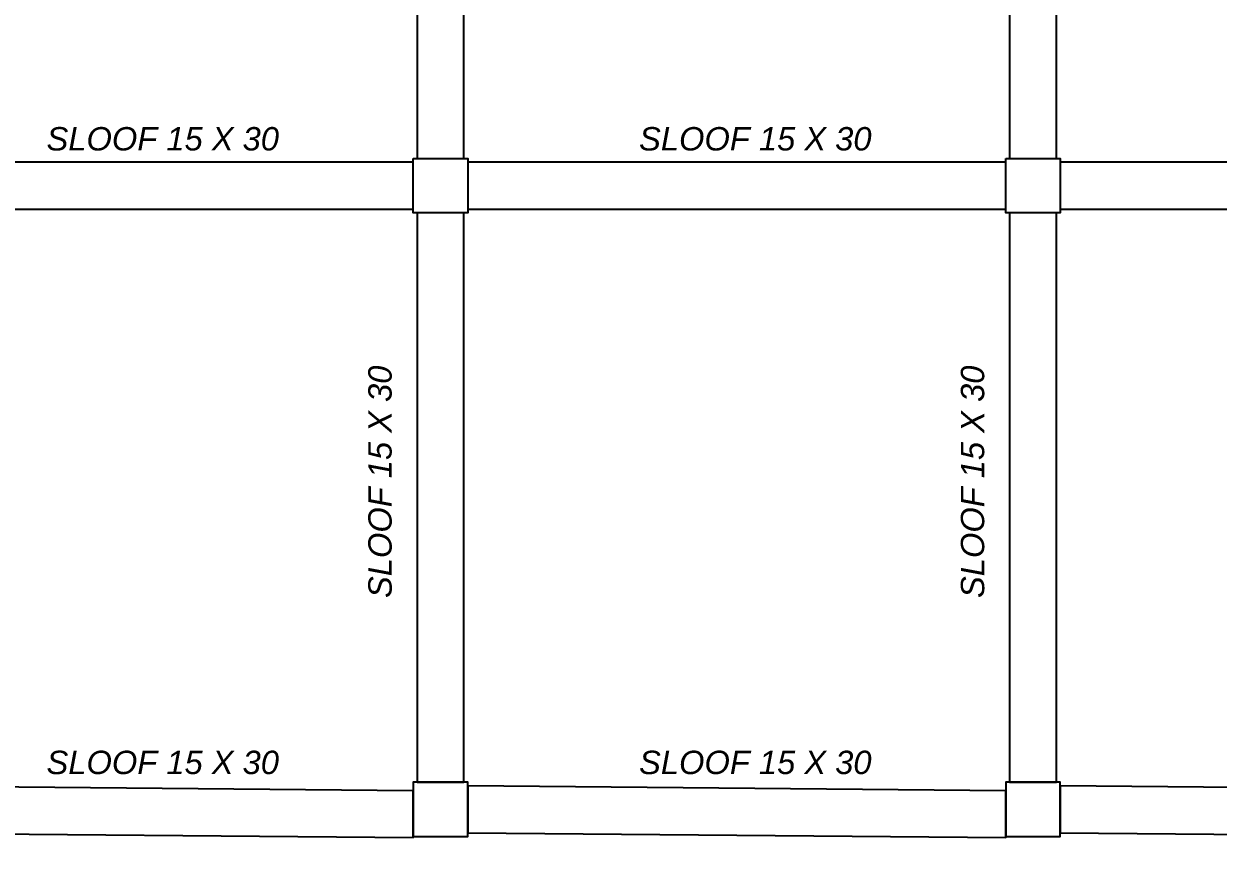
# Model space of a CAD drawing. Header units: centimetres. Extents: x -377343 to 693706, y 194584 to 813780.
# Drawn here: x 161266 to 162032, y 498238 to 498769 of the extents above; entities that cross this region are included whole.
import ezdxf

# ---------------------------------------------------------------- set-up
doc = ezdxf.new("R2010")
doc.units = ezdxf.units.CM
for name, color, linetype in [('balok', 235, 'Continuous'), ('KOLOM', 11, 'Continuous'), ('Layer1', 7, 'Continuous'), ('PIPA', 11, 'Continuous')]:
    doc.layers.add(name, color=color, linetype=linetype)
doc.styles.get("Standard").update_dxf_attribs({"font": 'arial.ttf'})

msp = doc.modelspace()

# ---------------------------------------------------------------- linework, layer by layer
at = {"layer": 'balok'}
for points in [[(161518.013, 499048.185), (161518.013, 498683.185), (161548.013, 498683.185), (161548.013, 499048.185)], [(161898.013, 499048.185), (161898.013, 498683.185), (161928.013, 498683.185), (161928.013, 499048.185)], [(161170.513, 498650.685), (161515.513, 498650.685), (161515.513, 498680.685), (161170.513, 498680.685)], [(161550.513, 498650.685), (161895.513, 498650.685), (161895.513, 498680.685), (161550.513, 498680.685)], [(161930.513, 498650.685), (162275.513, 498650.685), (162275.513, 498680.685), (161930.513, 498680.685)], [(161518.013, 498648.185), (161518.013, 498283.185), (161548.013, 498283.185), (161548.013, 498648.185)], [(161898.013, 498648.185), (161898.013, 498283.185), (161928.013, 498283.185), (161928.013, 498648.185)], [(161170.513, 498250.685), (161515.513, 498247.638), (161515.513, 498277.638), (161170.513, 498280.685)], [(161550.513, 498250.685), (161895.513, 498247.638), (161895.513, 498277.638), (161550.513, 498280.685)], [(161930.513, 498250.685), (162275.513, 498247.638), (162275.513, 498277.638), (161930.513, 498280.685)]]:
    msp.add_lwpolyline(points, close=True, dxfattribs=at)
at = {"layer": 'KOLOM'}
for points in [[(161515.513, 498683.185), (161550.513, 498683.185), (161550.513, 498648.185), (161515.513, 498648.185)], [(161895.513, 498683.185), (161930.513, 498683.185), (161930.513, 498648.185), (161895.513, 498648.185)], [(161515.513, 498248.185), (161550.513, 498248.185), (161550.513, 498283.185), (161515.513, 498283.185)], [(161895.513, 498248.185), (161930.513, 498248.185), (161930.513, 498283.185), (161895.513, 498283.185)]]:
    msp.add_lwpolyline(points, close=True, dxfattribs=at)
at = {"layer": 'PIPA', "lineweight": 35, "extrusion": (0, 0.816497, 0.57735), "elevation": 193451.324}
msp.add_lwpolyline([(-421704.212, -325591.681), (-159560.265, -63447.734), (377343.333, -600351.331), (-158232.47, -1135927.133), (-693706.405, -600453.199), (-454216.825, -360963.619)], dxfattribs=at)

# ---------------------------------------------------------------- texts
at = {"layer": 'Layer1', "char_height": 15, "attachment_point": 1}
for insert in [(161280.403, 498703.268), (161660.403, 498703.268), (161280.403, 498303.268), (161660.403, 498303.268)]:
    msp.add_mtext_dynamic_manual_height_columns('{\\fArial|b0|i1|c0|p34;SLOOF 15 X 30}', width=159.09775, gutter_width=12.5, heights=[0], dxfattribs=dict(at, insert=insert))
at = {"layer": 'Layer1', "char_height": 15, "attachment_point": 1, "rotation": 90}
for insert in [(161486.756, 498401.194), (161866.756, 498401.194)]:
    msp.add_mtext_dynamic_manual_height_columns('{\\fArial|b0|i1|c0|p34;SLOOF 15 X 30}', width=159.09775, gutter_width=12.5, heights=[0], dxfattribs=dict(at, insert=insert))

doc.saveas('drawing.dxf')
